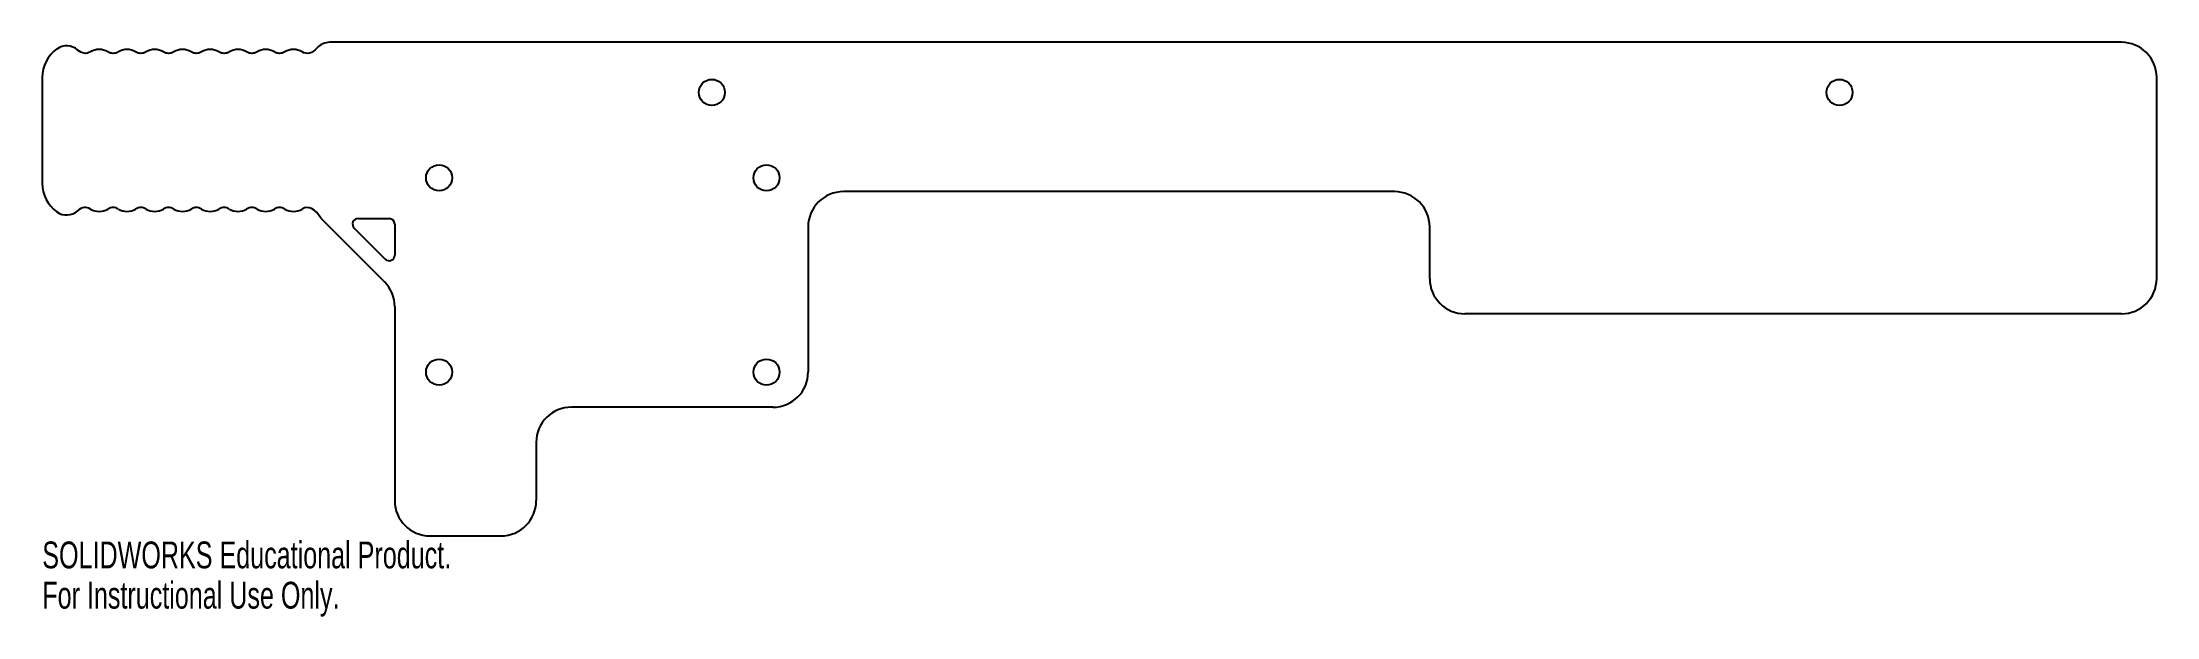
# Model space of a CAD drawing. Header units: millimetres. Extents: x -222 to 159, y -59 to 44.
import ezdxf

# ---------------------------------------------------------------- set-up
doc = ezdxf.new("R2010")
doc.units = ezdxf.units.MM
doc.styles.add('SLDTEXTSTYLE0', font='TXT', dxfattribs={"width": 0.7})

msp = doc.modelspace()

# ---------------------------------------------------------------- linework, layer by layer
at = {"color": 7, "linetype": 'Continuous', "lineweight": 25}
for p, q in [((152.4, 44.45), (-170.49, 44.45)), ((-222.25, 38.1), (-222.25, 19.05)), ((158.75, 1.9), (158.75, 38.1)), ((21.4, 17.55), (-77.9, 17.55)), ((-171.99, 12.7), (-160.61, 1.32)), ((-165.34, 12.7), (-159.75, 12.7)), ((-158.75, 11.7), (-158.75, 6.11)), ((-166.04, 10.99), (-160.46, 5.41)), ((-84.25, 11.2), (-84.25, -14.93)), ((27.75, 1.9), (27.75, 11.2)), ((-158.75, -3.17), (-158.75, -38.1)), ((152.4, -4.45), (34.1, -4.45)), ((-90.6, -21.27), (-126.9, -21.27)), ((-133.25, -27.62), (-133.25, -38.1)), ((-152.4, -44.45), (-139.6, -44.45))]:
    msp.add_line(p, q, dxfattribs=at)
for centre in [(-101.6, 35.43), (101.6, 35.43), (-150.75, 20.04), (-91.75, 20.04), (-150.75, -14.96), (-91.75, -14.96)]:
    msp.add_circle(centre, 2.35, dxfattribs=at)
for centre, radius, start, end in [((-215.9, 38.1), 6.35, 125.8698, 180), ((-217.86, 40.81), 3, 48.4996, 125.8698), ((-211.99, 40.17), 3, 58.8044, 121.1956), ((-206.99, 40.17), 3, 58.8044, 121.1956), ((-201.99, 40.17), 3, 58.8044, 121.1956), ((-196.99, 40.17), 3, 58.8044, 121.1956), ((-191.99, 40.17), 3, 58.8044, 121.1956), ((-186.99, 40.17), 3, 58.8044, 121.1956), ((-181.99, 40.17), 3, 58.8044, 121.1956), ((-176.99, 40.17), 3, 58.8044, 121.1956), ((-170.49, 41.45), 3, 90, 138.4062), ((152.4, 38.1), 6.35, 0, 90), ((-215.9, 19.05), 6.35, 180, 234.1302), ((-77.9, 11.2), 6.35, 90, 180), ((21.4, 11.2), 6.35, 0, 90), ((-217.86, 16.34), 3, 234.1302, 311.5004), ((-211.99, 16.98), 3, 238.8044, 301.1956), ((-206.99, 16.98), 3, 238.8044, 301.1956), ((-201.99, 16.98), 3, 238.8044, 301.1956), ((-196.99, 16.98), 3, 238.8044, 301.1956), ((-191.99, 16.98), 3, 238.8044, 301.1956), ((-186.99, 16.98), 3, 238.8044, 301.1956), ((-181.99, 16.98), 3, 238.8044, 301.1956), ((-176.99, 16.98), 3, 238.8044, 301.1956), ((-165.34, 11.7), 1, 90, 225), ((-159.75, 11.7), 1, 0, 90), ((-159.75, 6.11), 1, 225, 0), ((-165.1, -3.17), 6.35, 0, 45), ((34.1, 1.9), 6.35, 180, 270), ((152.4, 1.9), 6.35, 270, 0), ((-90.6, -14.93), 6.35, 270, 0), ((-126.9, -27.62), 6.35, 90, 180), ((-152.4, -38.1), 6.35, 180, 270), ((-139.6, -38.1), 6.35, 270, 0)]:
    msp.add_arc(centre, radius, start, end, dxfattribs=at)
for points in [[(-213.55, 42.74), (-214.32, 42.27), (-215.1, 42.37), (-215.88, 43.06)], [(-208.55, 42.74), (-209.18, 42.35), (-209.81, 42.35), (-210.44, 42.74)], [(-203.55, 42.74), (-204.18, 42.35), (-204.81, 42.35), (-205.44, 42.74)], [(-198.55, 42.74), (-199.18, 42.35), (-199.81, 42.35), (-200.44, 42.74)], [(-193.55, 42.74), (-194.18, 42.35), (-194.81, 42.35), (-195.44, 42.74)], [(-188.55, 42.74), (-189.18, 42.35), (-189.81, 42.35), (-190.44, 42.74)], [(-183.55, 42.74), (-184.18, 42.35), (-184.81, 42.35), (-185.44, 42.74)], [(-178.55, 42.74), (-179.18, 42.35), (-179.81, 42.35), (-180.44, 42.74)], [(-172.73, 43.44), (-173.63, 42.43), (-174.54, 42.19), (-175.44, 42.74)], [(-213.55, 14.41), (-214.32, 14.88), (-215.1, 14.78), (-215.88, 14.09)], [(-208.55, 14.41), (-209.18, 14.8), (-209.81, 14.8), (-210.44, 14.41)], [(-203.55, 14.41), (-204.18, 14.8), (-204.81, 14.8), (-205.44, 14.41)], [(-198.55, 14.41), (-199.18, 14.8), (-199.81, 14.8), (-200.44, 14.41)], [(-193.55, 14.41), (-194.18, 14.8), (-194.81, 14.8), (-195.44, 14.41)], [(-188.55, 14.41), (-189.18, 14.8), (-189.81, 14.8), (-190.44, 14.41)], [(-183.55, 14.41), (-184.18, 14.8), (-184.81, 14.8), (-185.44, 14.41)], [(-178.55, 14.41), (-179.18, 14.8), (-179.81, 14.8), (-180.44, 14.41)], [(-171.99, 12.7), (-173.14, 14.54), (-174.29, 15.11), (-175.44, 14.41)]]:
    msp.add_open_spline(points, degree=3, dxfattribs=at)

# ---------------------------------------------------------------- texts
at = {"color": 7, "linetype": 'Continuous', "char_height": 4.8336, "attachment_point": 1, "style": 'SLDTEXTSTYLE0'}
for s, insert in [('SOLIDWORKS Educational Product.', (-222.25, -45.47)), ('For Instructional Use Only.', (-222.25, -52.72))]:
    msp.add_mtext(s, dxfattribs=dict(at, insert=insert))

doc.saveas('drawing.dxf')
